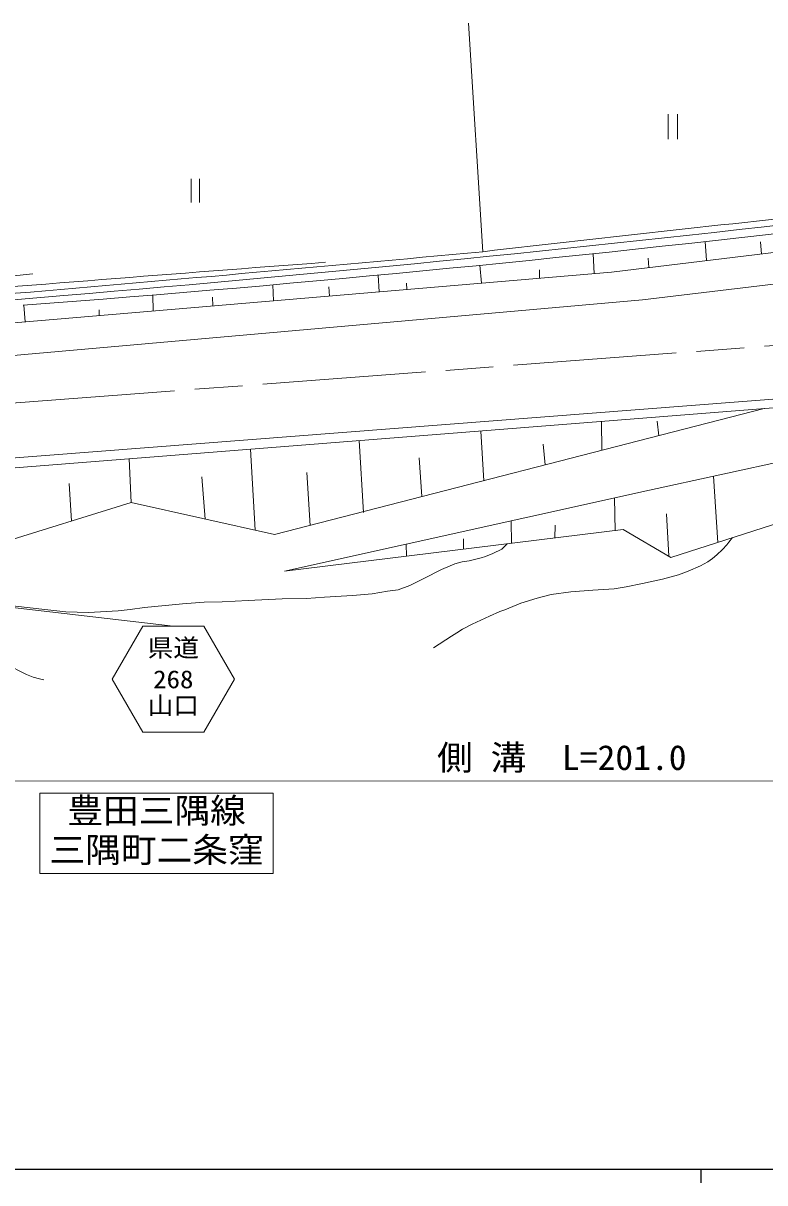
# Model space of a CAD drawing. Units: millimetres at full size, sheet at 1:1000; details may follow other scales. Extents: x 40000 to 680000, y 20000 to 380000.
# Drawn here: x 218154 to 272696, y 204000 to 289294 of the extents above; entities that cross this region are included whole.
import ezdxf
from ezdxf.enums import TextEntityAlignment as Align

# ---------------------------------------------------------------- set-up
doc = ezdxf.new("R2010")
doc.units = ezdxf.units.MM
doc.header["$LTSCALE"] = 1000
doc.linetypes.add('CHAIN', pattern=[18.5, 12, -1.5, 3.5, -1.5])
for name, color, linetype, lineweight in [('M-BGD', 7, 'Continuous', 13), ('M-BGD-HTXT', 7, 'Continuous', 13), ('M-BMK', 2, 'CHAIN', 13), ('M-STR-HTXT', 7, 'Continuous', 13), ('M-TTL-BAND', 7, 'Continuous', 25)]:
    doc.layers.add(name, color=color, linetype=linetype, lineweight=lineweight)
doc.styles.add('ＭＳ ゴシック', font='')
doc.styles.get('ＭＳ ゴシック').set_extended_font_data('MS Gothic')

msp = doc.modelspace()

# ---------------------------------------------------------------- linework, layer by layer
at = {"layer": 'M-BGD'}
for p, q in [((251947, 272487), (250904, 289294)), ((265599, 280768), (265599, 282606)), ((266279, 280768), (266279, 282606)), ((230513, 276095), (230513, 277852)), ((231124, 276095), (231124, 277852)), ((261414, 270982), (284448, 273768)), ((268309, 273234), (268411, 271828)), ((272375, 273201), (272453, 272317)), ((260066, 272339), (260148, 270875)), ((251738, 271485), (251850, 270172)), ((263711, 268934), (288509, 271911)), ((264120, 272004), (264177, 271316)), ((197992, 265615), (261414, 270982)), ((216744, 270650), (218856, 270855)), ((244261, 270760), (244326, 269536)), ((256115, 271162), (256129, 270535)), ((236516, 270051), (236566, 268879)), ((240631, 269904), (240673, 269227)), ((246346, 270161), (246363, 269708)), ((221154, 269266), (182334, 265873)), ((194469, 262818), (263711, 268934)), ((227683, 269296), (227721, 268130)), ((232087, 269141), (232096, 268501)), ((218203, 268547), (218306, 267334)), ((223745, 268199), (223745, 267794)), ((179472, 254354), (277443, 261974)), ((179486, 253580), (277649, 261337)), ((236625, 251683), (272651, 260942)), ((252029, 255642), (251803, 259294)), ((260700, 257871), (260675, 259996)), ((285812, 259663), (264212, 254948)), ((264896, 258949), (264785, 260014)), ((243175, 253300), (242871, 258589)), ((235207, 252001), (234872, 257957)), ((256547, 256803), (256403, 258326)), ((226095, 254040), (225937, 257250)), ((247476, 254472), (247278, 257313)), ((231540, 252821), (231288, 255933)), ((239252, 252358), (239013, 256258)), ((269232, 251105), (268923, 255976)), ((221699, 252677), (221540, 255435)), ((264212, 254948), (237371, 248977)), ((261682, 251967), (261648, 254378)), ((265791, 249999), (279316, 254347)), ((207975, 248423), (226095, 254040)), ((226095, 254040), (236625, 251683)), ((254071, 251031), (254043, 252686)), ((265648, 250082), (265477, 253208)), ((237371, 248977), (262280, 252041)), ((257263, 251424), (257285, 252383)), ((262280, 252041), (265791, 249999)), ((246347, 250081), (246332, 250970)), ((250543, 250597), (250539, 251366))]:
    msp.add_line(p, q, dxfattribs=at)
for points in [[(253760, 250993), (253358, 250608), (252693, 250288), (252156, 250077), (251843, 249975), (250960, 249757), (250429, 249687), (249898, 249534), (249553, 249393), (248913, 249112), (248536, 248926), (248012, 248657), (247468, 248370), (246591, 247945), (245738, 247619), (244936, 247507), (243808, 247331), (242379, 247193), (240325, 247070), (238981, 246968), (237204, 246949), (234703, 246832), (232795, 246742), (231452, 246706), (229868, 246590), (227076, 246317), (226014, 246176), (225132, 246074), (222961, 245937), (221279, 246001), (219744, 246167), (216514, 246530)], [(248319, 243340), (249653, 244218), (250038, 244451), (250459, 244719), (251184, 245095), (251488, 245247), (252446, 245686), (253198, 246026), (253565, 246134), (254756, 246626), (255944, 246999), (256987, 247262), (258438, 247479), (260047, 247580), (261614, 247683), (262503, 247830), (263711, 248092), (265168, 248388), (266359, 248728), (267048, 248978), (267956, 249370), (268513, 249672), (268856, 249909), (269178, 250200), (269590, 250571), (269914, 250923), (270052, 251119), (270322, 251456)], [(208422, 247685), (208997, 247507), (209545, 247265), (210303, 246836), (211057, 246393), (211826, 245981), (212792, 245556), (213231, 245286), (213679, 244989), (214081, 244701), (214405, 244395), (214688, 244112), (215106, 243675), (215526, 243241), (215937, 242839), (216298, 242538), (216855, 242189), (217339, 241928), (217901, 241622), (218399, 241394), (218888, 241188), (219354, 241065), (219674, 240996)]]:
    msp.add_lwpolyline(points, dxfattribs=at)
for centre, radius, start, end in [((458946, -1492682), 1777264, 95.7792, 96.68844), ((111706, 1677198), 1412671, 274.32148, 276.87397), ((75608, 2017167), 1753950, 274.76, 276.69209), ((-138012, 4456142), 4201791, 274.35404, 275.32516), ((608895, -4605362), 4890972, 94.32097, 94.70786)]:
    msp.add_arc(centre, radius, start, end, dxfattribs=at)
at = {"layer": 'M-BGD-HTXT'}
for p, q in [((229193, 244932), (158831, 253177)), ((226943, 244932), (224693, 241035)), ((231443, 244932), (226943, 244932)), ((233693, 241035), (231443, 244932)), ((224693, 241035), (226943, 237138)), ((231443, 237138), (233693, 241035)), ((226943, 237138), (231443, 237138)), ((219389, 226758), (219389, 232658)), ((219389, 232658), (236539, 232658)), ((236539, 232658), (236539, 226758)), ((219389, 226758), (236539, 226758))]:
    msp.add_line(p, q, dxfattribs=at)
at = {"layer": 'M-BMK'}
msp.add_line((180426, 258573), (279234, 266021), dxfattribs=at)
at = {"layer": 'M-STR-HTXT'}
msp.add_line((360099, 233611), (155436, 233511), dxfattribs=at)
at = {"layer": 'M-TTL-BAND'}
for p, q in [((40000, 205000), (579000, 205000)), ((268000, 205000), (268000, 204000))]:
    msp.add_line(p, q, dxfattribs=at)

# ---------------------------------------------------------------- texts
at = {"layer": 'M-BGD-HTXT', "style": 'ＭＳ ゴシック', "width": 1.05}
for s, height, p in [('県道', 1320, (229193, 242295)), ('豊田三隅線', 1833, (227964, 229908))]:
    msp.add_text(s, height=height, dxfattribs=at).set_placement(p, align=Align.BOTTOM_CENTER)
at = {"layer": 'M-BGD-HTXT', "style": 'ＭＳ ゴシック', "width": 1.1}
msp.add_text('268', height=1320, dxfattribs=at).set_placement((229193, 241035), align=Align.MIDDLE_CENTER)
at = {"layer": 'M-BGD-HTXT', "style": 'ＭＳ ゴシック', "width": 1.05}
for s, height, p in [('山口', 1320, (229193, 239775)), ('三隅町二条窪', 1833, (227964, 229408))]:
    msp.add_text(s, height=height, dxfattribs=at).set_placement(p, align=Align.TOP_CENTER)
at = {"layer": 'M-STR-HTXT', "style": 'ＭＳ ゴシック', "width": 1.05}
msp.add_text('側 溝\u3000L=201.0', height=1833, rotation=0.028, dxfattribs=at).set_placement((257767, 233811), align=Align.BOTTOM_CENTER)

doc.saveas('drawing.dxf')
